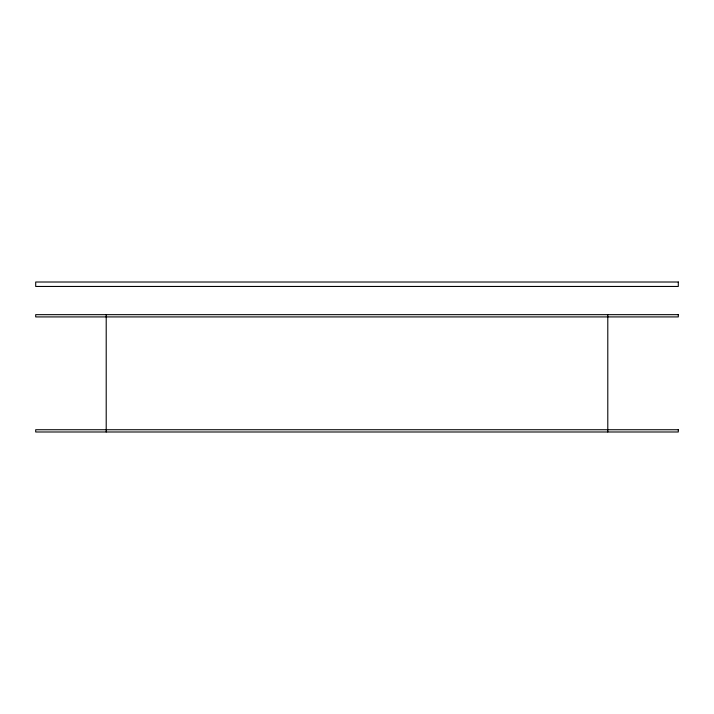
<?xml version="1.0" encoding="UTF-8"?>
<svg xmlns="http://www.w3.org/2000/svg" width="714" height="714" viewBox="0 0 714 714"><rect width="100%" height="100%" fill="white"/><g stroke="black" fill="none" stroke-linecap="round" stroke-linejoin="round"><path stroke-width="1.07" d="M607.793 314.66L607.793 431.988M106.207 314.66L106.207 431.988M678.3 282.012L35.7 282.012L35.7 286.457L678.3 286.457L678.3 282.012M678.3 314.66L35.7 314.66L35.7 316.918L678.3 316.918L678.3 314.66M678.3 429.73L35.7 429.73L35.7 431.988L678.3 431.988L678.3 429.73"/></g></svg>
